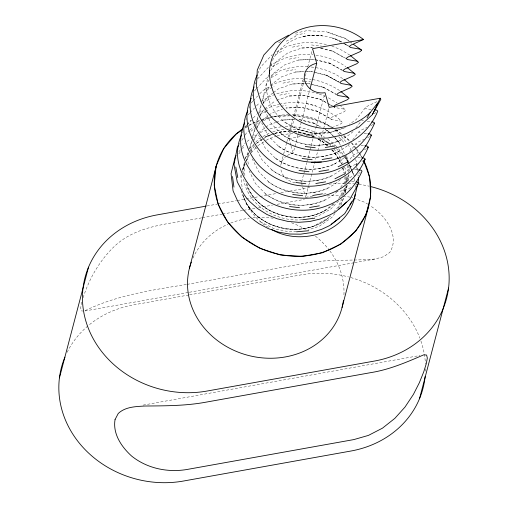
<?xml version="1.0" encoding="UTF-8"?>
<svg xmlns="http://www.w3.org/2000/svg" width="508" height="508" viewBox="0 0 508 508"><rect width="100%" height="100%" fill="white"/><g stroke="black" fill="none" stroke-linecap="round" stroke-linejoin="round"><path stroke-width="0.38" stroke-dasharray="2.54 1.91" d="M355.333 187.566L355.371 186.061M345.535 192.64L345.719 186.563M345.808 183.521L345.967 178.206L345.542 176.714M243.472 174.187L244.259 161.722M343.802 194.456L344.475 188.246M344.894 184.36L345.313 180.48L344.697 177.533M348.145 180.804L348.964 174.796M241.63 175.33L241.154 178.378L242.278 189.389M347.726 181.693L348.571 174.403M81.744 302.127L80.677 307.854L81.388 310.89L82.798 310.998M345.04 193.173L346.431 185.731M346.304 183.102L348.12 174.72M248.469 152.883L247.409 157.461L248.463 165.671M249.352 149.066L250.412 144.488L252.165 141.846M251.619 140.887L250.558 145.459L251.612 153.676M252.501 137.071L253.562 132.493L255.308 129.845M254.762 128.886L253.702 133.464L254.756 141.681M255.645 125.07L256.705 120.498L264.147 109.245M257.912 116.891L256.851 121.469L257.905 129.68M258.794 113.074L259.855 108.496L262.045 105.188M261.061 104.889L260.001 109.468L261.055 117.685M261.944 101.073L263.004 96.501L270.002 85.909M268.77 74.79C262.217 92.056 270.77 111.144 284.645 122.117C297.517 131.267 313.398 134.957 329.013 132.836L345.459 127.552M271.209 65.843L272.091 62.033M244.519 162.312L242.672 169.863L242.913 172.218M245.447 158.54L245.821 157.029L248.425 153.092M281.267 163.151L283.464 154.762M283.667 154L286.671 142.558M286.868 141.796L289.871 130.359M290.068 129.597L292.868 118.916M293.668 115.868L303.473 78.499M290.824 145.237L288.95 138.633L293.954 119.571M294.754 116.516L303.955 81.439M305.359 76.098L306.356 72.288M307.759 66.948L312.356 49.409M287.407 155.454A16.732 14.827 14.7 0 1 293.116 153.314L309.721 90.018M301.644 181.908L306.648 162.846M306.845 162.077L309.848 150.641M310.045 149.879L313.049 138.443M313.245 137.681L315.646 128.524M315.849 127.762L324.453 94.971M312.611 196.094L305.606 197.352L308.61 185.909M308.807 185.147L321.215 137.865M321.412 137.103L329.216 107.366M240.379 177.292L241.281 174.314M242.405 170.599L244.208 164.649L242.348 170.764M346.869 185.255L345.63 189.332L339.96 197.498M83.16 297.625C89.122 278.924 99.181 261.442 113.144 247.574C136.5 224.244 171.361 224.028 201.632 217.837M245.129 164.173L244.646 165.608L244.869 176.308M246.101 161.303L248.761 153.41M340.887 205.448L343.725 197.618M255.34 83.991L255.956 82.544M245.878 119.977L246.488 118.529M242.475 132.728L243.097 131.286M257.848 73.444L260.636 66.948L272.275 54.623M252.235 96.025L252.857 94.577M249.034 108.013L249.663 106.566M245.243 158.801L248.964 150.222M341.871 198.73L337.998 207.27L333.947 211.728M342.538 195.542L347.529 185.306M246.037 161.207L249.701 154.337M338.118 208.223L343.98 197.561M338.728 198.418L345.478 186.912M239.338 144.342L240.176 143.008M241.846 140.335L244.773 135.661M245.193 134.995L246.45 132.994L249.396 130.48M272.447 60.503C281.108 42.158 302.628 32.69 322.231 35.719L312.09 35.236L302.235 36.551C315.576 34.08 329.755 35.598 341.833 41.961L332.276 37.986L335.439 38.945L342.341 42.729M270.612 70.517L276.733 61.252L287.909 52.813L301.708 48.019L311.995 47.701M269.215 79.87L266.148 84.499L263.144 97.472L264.008 104.191M270.961 77.222L273.59 73.254L284.766 64.808L298.564 60.014L314.389 59.525M262.477 104.527L267.291 97.244L272.879 93.028M255.746 129.184L260.998 121.241M252.597 141.18L257.848 133.242M250.165 150.463L253.206 145.872L255.645 143.986M238.881 151.828L241.649 147.968M242.106 147.326L245.332 142.824M238.779 153.981L240.494 151.587M242.64 148.596L243.497 147.403M376.987 101.663L367.182 106.318L365.195 107.912L356.203 119.564L349.364 124.269M355.898 127.883L361.575 120.523M352.749 139.884L358.902 131.909L360.883 130.315L367.189 127.317M349.599 151.879L355.752 143.91L357.74 142.31L364.039 139.319M347.402 162.649L352.609 155.905L354.59 154.311L360.896 151.314M344.253 174.65L349.46 167.907L351.441 166.306L358.445 162.979M340.633 187.261L346.31 179.902L348.298 178.308L355.302 174.981M334.962 213.417L331.654 217.653L319.38 226.174L308.483 229.832M250.196 151.587L255.93 144.304M329.394 216.751L328.378 217.862L313.169 226.517L301.231 229.203L297.974 229.445L286.01 229.064L282.404 228.295L271.405 225.025L267.779 223.215L258.661 217.475L255.359 214.681L246.19 203.486L241.052 190.64M254.419 90.964L256.007 89.243M256.54 88.665L265.913 78.537L269.234 76.575M251.231 102.965L252.825 101.238M253.359 100.667L257.626 96.063M247.079 124.644L251.333 120.059M247.04 124.682L251.225 120.167M253.321 117.913L256.457 114.522M249.587 148.787L255.232 142.697M255.746 142.145L258.826 138.824L262.274 136.912M257.48 78.924L269.069 66.573M248.018 114.91L249.625 113.195M250.165 112.624L254.457 108.052M251.231 152.711L257.372 146.202M338.531 201.054L331.032 208.864L317.881 216.237L312.623 217.475M256.61 105.766L259.658 102.597M259.753 93.764L262.833 90.602L270.097 86.335M268.465 227.451C255.93 220.37 247.714 208.178 242.837 194.901C254.394 229.927 304.33 240.525 330.625 215.964M333.248 203.67C307.34 229.679 255.334 217.214 245.516 181.489M249.98 129.978L254.286 126.606M250.99 131.216L255.791 127.483M256.388 127.019L257.588 126.086M246.825 183.788C258.166 218.954 309.175 228.206 334.867 203.187M331.953 127.756L340.97 123.768L342.786 122.244L341.63 121.241L331.66 119.507L317.519 111.455L301.796 107.518L285.972 108.007L301.308 107.347L316.554 110.934L330.359 118.497L332.321 116.986L344.113 111.766L345.935 110.249L340.627 105.867M325.145 129.362L327.215 130.499L329.178 128.981M256.261 143.516L262.966 138.335M247.072 141.497L249.974 139.275M254.908 126.13L260.534 121.869L262.661 120.98M270.44 85.249L281.616 76.81L295.415 72.015L304.121 71.742M273.501 92.558L278.467 88.805L292.265 84.011L304.133 83.642M264.763 108.776L275.317 100.806M261.62 120.777L268.446 115.614M269.069 115.151L272.174 112.801L282.391 109.271M258.47 132.772L265.297 127.616M265.919 127.146L269.024 124.803L275.59 122.53M353.06 131.566C333.489 149.219 302.444 149.6 281.495 134.112L281.191 133.858C298.812 146.526 322.656 148.831 342.309 139.548M337.471 152.114L339.16 151.549C319.513 160.833 295.669 158.521 278.041 145.853L278.346 146.113C299.295 161.601 330.34 161.22 349.91 143.561M334.321 164.109L336.017 163.544C316.363 172.828 292.519 170.523 274.892 157.855L275.196 158.109C296.145 173.596 327.196 173.215 346.761 155.556M343.618 167.557C324.047 185.217 293.002 185.598 272.053 170.11L271.748 169.85C289.37 182.518 313.214 184.829 332.867 175.546M340.468 179.553C320.897 197.212 289.852 197.593 268.903 182.105L268.599 181.851C286.226 194.513 310.071 196.825 329.717 187.541M337.318 191.554C317.748 209.213 286.702 209.594 265.754 194.107L265.449 193.846C283.077 206.515 306.921 208.826 326.574 199.542M251.257 138.43L258.305 133.782M256.889 143.091L263.239 138.932M263.874 138.513L268.319 135.598L274.155 133.61M245.377 127.984L253.149 122.942L260.464 120.631M257.886 145.656L265.633 140.735M266.281 140.322L268.218 139.09L276.409 136.239M260.972 101.791C277.457 90.024 299.39 87.554 318.459 93.815M269.735 66.173C282.232 57.48 297.72 53.054 312.896 54.858M257.791 113.741L264.471 109.963M262.96 136.531L269.85 132.715M278.682 42.71L280.689 41.605M276.866 51.816C291.795 42.037 311.112 40.227 328.066 45.053M275.533 54.712L283.553 50.279M272.383 66.707L280.41 62.281M271.234 75.444C282.092 68.364 295.44 65.786 308.235 66.694M271.24 77.597L277.26 74.276M270.764 85.966C282.734 78.734 297.536 77.375 311.15 79.35M266.09 90.703L274.11 86.277M262.941 102.705L270.967 98.273M265.138 109.595L272.072 106.229L278.771 104.318M259.791 114.7L265.144 111.747M265.811 111.379L267.818 110.274M286.182 41.25L295.808 36.195M326.688 219.704C301.155 237.141 262.661 229.978 246.19 203.486M373.837 113.659L375.939 112.662M370.694 125.654L372.796 124.657M367.544 137.655L369.646 136.658M364.395 149.65L366.497 148.654M361.95 161.322L363.353 160.655M358.8 173.317L360.204 172.65M350.825 187.611L345.288 190.24L335.953 191.91M355.67 185.306L357.054 184.652M263.373 120.682L270.459 117.723M325.59 210.382C298.767 225.228 260.928 215.386 247.148 187.331M260.223 132.512L267.157 129.934M272.072 134.487L264.192 137.389L268.319 135.598L274.098 133.922M274.936 133.426L277.806 132.372L282.048 131.623L287.458 131.451M277.152 135.979L280.13 134.938L292.938 133.382M276.777 100.298L289.122 96.012L304.946 95.517L320.669 99.454L326.053 102.527M276.32 122.276L282.823 120.009L294.691 119.64M274.885 133.363L277.806 132.372L289.103 131.559M329.013 132.836L343.77 128.118M261.195 120.402L272.904 116.707L290.189 115.805M274.822 133.712L282.048 131.623L289.077 131.591M354.724 262.642L374.993 259.01L383.603 256.737L389.738 252.476C400.583 235.541 384.594 214.509 370.097 205.74M273.31 116.98L281.864 115.024L288.601 114.706M295.427 33.179L306.686 30.709L325.971 31.655L344.532 38.03L349.263 41.224M272.752 131.616L284.188 129.14M269.932 128.899L281.515 126.695M295.542 35.128L304.971 33.344M292.398 47.13L301.822 45.339M289.249 59.125L298.679 57.34M286.099 71.126L295.529 69.336M282.956 83.122L292.379 81.337M279.806 95.117L289.236 93.332M279.495 104.184C301.352 98.977 325.272 106.039 341.63 121.241M276.657 107.118L280.283 106.432M281.007 106.293L286.087 105.334M288.95 138.633L300.622 136.544M306.07 135.566L328.632 131.521L334.41 137.116M206.972 205.962L217.087 204.153M217.862 204.013L236.537 200.666M237.319 200.527L259.105 196.621M259.886 196.482L277.006 193.415M280.899 192.716L311.245 187.281M323.501 194.145L327.393 193.446M202.406 217.703L221.863 214.217M222.637 214.078L242.875 210.452M243.649 210.312L255.321 208.216M258.439 207.664L272.44 205.149M277.114 204.318L304.349 199.434M186.366 284.493C151.562 290.138 116.103 295.262 84.207 311.112L188.671 292.392M187.147 284.353L303.873 263.436C327.355 258.972 351.32 261.068 374.993 259.01M189.452 292.252L353.943 262.782M188.811 294.977L133.56 304.876A100.4 88.976 14.7 0 0 88.456 325.476M189.586 294.837L300.869 274.898A100.4 88.976 14.7 0 1 348.583 276.949M143.142 405.105L419.894 355.517M325.869 144.831L327.139 144.609M322.72 156.826L323.996 156.61M319.57 168.827L320.846 168.605M316.427 180.823L317.697 180.607M313.277 192.824L314.554 192.602M310.128 204.819L311.404 204.603M326.981 195.961L336.429 195.262L342.424 196.075M296.297 231.508L289.293 231.889L274.047 228.683L260.407 221.755M292.348 114.529C306.324 114.929 320.269 119.444 331.591 127.718M301.708 48.019L313.988 47.485M298.564 60.014L313.9 59.353M295.415 72.015L303.879 71.647M306.915 71.514L310.75 71.349L313.036 71.888M292.265 84.011L306.07 83.414M289.122 96.012L304.457 95.345L320.669 99.454M282.823 120.009L294.342 119.507M330.289 132.613L314.046 133.287L298.24 129.572L284.334 121.857L284.645 122.117M304.908 71.717L311.239 71.52L312.738 71.901M304.927 83.617L309.588 83.896M285.28 126.676C299.015 125.997 312.953 129.781 324.523 137.204M294.545 131.559C301.466 132.137 308.712 133.788 314.839 137.23M302.082 219.761C276.619 221.996 247.866 205.784 243.643 179.28M288.766 128.994L301.009 129.724L315.792 134.658L319.691 137.23M293.535 131.331L296.888 131.553L311.55 135.446L314.846 137.331M299.847 133.953L305.987 134.455L315.671 137.217M311.594 44.977L321.45 46.044M315.932 55.188C326.644 56.432 336.868 60.687 345.846 66.586M311.264 67.024L314.3 67.354M302.152 80.969L303.663 81.134M304.425 81.217L310.49 81.877M371.17 109.442L366.516 108.845L365.195 107.912M367.252 121.336L371.907 121.933M364.103 133.337L367.983 133.833M360.953 145.332L364.833 145.834M357.81 157.334L361.683 157.829M354.66 169.329L357.765 169.729M351.511 181.331L354.616 181.724M343.173 196.183L349.917 197.098M325.145 129.591L328.632 131.521M332.791 106.356L334.81 107.512L344.78 109.245M294.119 115.602L315.22 119.723L332.48 127.749M294.386 131.585L308.07 134.29L312.979 136.69M320.859 48.254L332.289 50.946L345.376 58.369M315.424 59.709L329.146 62.941L342.233 70.364M313.798 72.066L325.996 74.943L339.128 82.137L325.996 74.943M307.6 83.35L309.886 83.883M310.648 84.068L322.847 86.938L335.934 94.361M298.92 119.52L313.404 122.93L320.434 126.905M320.529 48.279L333.261 51.467M315.138 59.715L330.111 63.462M315.735 72.65L326.962 75.463L339.084 82.359M312.585 84.646L323.818 87.459M299.396 119.704L314.376 123.45M315.817 67.52L325.501 70.009L334.759 73.857L343.364 78.981M312.668 79.515C322.51 81.483 331.902 85.344 340.214 90.976M306.368 103.511L316.059 106.001M328.047 32.296L346.139 38.995L349.244 41.25M351.415 197.307L352.857 197.847M353.574 198.114L365.068 202.432L367.582 204.089M331.794 46.012L341.059 49.86L349.656 54.985M319.202 94.005L324.904 96.374M317.881 139.097L322.091 141.161L328.105 146.139M320.707 139.109L330.314 143.993L333.299 146.26M316.554 110.934L317.519 111.455M318.135 139.014L322.091 141.161L327.895 146.26M343.033 43.104L348.558 46.133L343.186 42.786M332.289 50.946L345.408 58.128M329.146 62.941L342.259 70.129M322.847 86.938L335.966 94.126M319.703 98.939L332.816 106.121M313.404 122.93L321.132 127.159M329.419 104.438L332.118 105.975M318.148 139.224L324.745 143.008L327.533 145.809M328.466 97.853L337.064 102.978M344.945 43.948L348.679 46.33M322.288 138.944L328.784 143.237L330.797 145.542M323.132 139.179L330.314 143.993M362.052 119.913L363.372 120.841M358.902 131.909L360.223 132.836M355.752 143.91L357.073 144.837M352.609 155.905L353.93 156.832M349.46 167.907L350.78 168.834M346.31 179.902L347.631 180.829M351.765 43.009L349.891 41.675L351.733 43.053M333.902 146.717L335.693 148.076M336.29 148.533L343.745 156.121M333.508 106.502L334.81 107.512M330.359 118.497L331.66 119.507M327.215 130.499L328.511 131.502M327.85 139.129L335.617 145.529M335.845 129.737L341.274 134.163M343.694 136.131L350.933 142.037M334.588 129.921L340.747 135.833M331.965 149.828L333.705 151.359L338.62 158.852M332.022 149.79L333.705 151.359L338.626 158.972M336.125 146.025L337.147 147.015M349.155 163.97L346.685 159.048L344.272 156.68L347.866 162.274M331.438 149.727L335.344 153.645L340.919 163.786M281.495 134.112L271.177 123.533L264.871 110.909M278.346 146.113L268.027 135.528L261.722 122.911M275.196 158.109L264.878 147.53L258.572 134.906M272.053 170.11L261.734 159.525L255.429 146.907M268.903 182.105L258.585 171.526L252.279 158.902M265.754 194.107L255.435 183.521L249.13 170.904M329.432 132.226L334.188 137.236M334.721 137.795L340.004 143.364L334.918 137.687L339.604 143.586L345.319 155.562M338.9 137.02L344.646 143.281M341.249 136.392L346.259 142.024M333.813 149.003L338.842 154.775L340.157 157.626M338.569 148.768L343.313 154.591M351.396 142.672L356 149.028M356.457 149.669L359.683 154.121M360.14 154.756L361.525 156.661M344.735 156.337L346.685 159.048L348.983 163.944M339.033 159.607L341.903 164.052L339.033 159.499M348.031 144.323L351.968 151.549M345.656 156.267L347.002 159.08L347.326 162.23M349.314 164.643L351.206 168.929M340.487 158.337L342.792 163.328M344.437 166.891L345.097 168.319L345.796 173.641M346.685 159.048L348.888 164.052M349.206 164.77L351.726 170.491M352.038 171.202L353.619 174.777L352.171 171.164M352.33 152.203L354.209 156.515M355.467 159.385L356.406 161.538L357.499 170.783M248.863 207.124L250.234 210.395M351.504 169.666L353.619 174.777M349.866 165.379L351.885 170.44M342.976 167.78L345.326 175.971M291.033 145.974L293.116 153.314M301.447 182.67L305.606 197.352M342.71 167.964L343.783 173.114M354.305 178.537L354.997 182.302M346.894 156.667L348.253 164.236M348.386 164.992L349.479 171.044M356.203 163.176L356.61 166.199M356.711 166.954L357.327 171.488M346.189 176.676L346.888 181.997M357.956 174.631L358.134 176.174M347.643 165.373L348.526 174.028M245.091 127.362A78.797 69.831 14.7 0 1 261.664 119.558M262.325 119.342A78.797 69.831 14.7 0 1 269.894 117.304M270.599 117.151A78.797 69.831 14.7 0 1 289.262 115.399M293.008 115.538A78.797 69.831 14.7 0 1 332.213 127.349M335.769 129.54A78.797 69.831 14.7 0 1 343.383 135.109M343.986 135.617A78.797 69.831 14.7 0 1 349.726 140.906M351.739 143.034A78.797 69.831 14.7 0 1 355.733 147.764M356.622 148.933A78.797 69.831 14.7 0 1 362.718 158.515M328.994 184.201A100.4 88.976 14.7 0 1 345.986 183.255M348.298 183.331A100.4 88.976 14.7 0 1 353.714 183.699M354.495 183.769A100.4 88.976 14.7 0 1 369.176 186.207M67.145 352.26A100.4 88.976 14.7 0 1 87.846 325.99M350.831 277.565A100.4 88.976 14.7 0 1 419.856 338.131M420.948 341.122A100.4 88.976 14.7 0 1 424.174 353.352M424.313 354.12A100.4 88.976 14.7 0 1 425.45 364.147M425.552 368.808A100.4 88.976 14.7 0 1 425.507 371.132M295.129 182.683A16.732 14.827 14.7 0 1 280.74 168.573M280.772 165.392A16.732 14.827 14.7 0 1 285.629 156.718M193.008 258.026A78.797 69.831 14.7 0 1 228.016 224.193M230.67 223.082A78.797 69.831 14.7 0 1 249.193 218.199M253.035 217.748A78.797 69.831 14.7 0 1 273.12 218.199M291.49 222.777A78.797 69.831 14.7 0 1 305.46 229.337M315.392 236.099A78.797 69.831 14.7 0 1 328.974 249.746M329.87 250.92A78.797 69.831 14.7 0 1 343.878 296.075M246.545 125.222L244.951 126.943L246.52 125.247"/><path stroke-width="0.76" d="M269.443 73.476C269.259 55.543 280.575 38.799 296.589 31.09C318.275 21.158 344.792 25.108 363.531 39.516L351.206 44.996L349.25 46.514L350.545 47.517L360.515 49.257L361.671 50.254L359.855 51.778L348.063 56.991L346.1 58.509L347.402 59.519L357.365 61.252L358.527 62.255L356.705 63.779L344.913 68.993L342.951 70.504L344.253 71.514L354.222 73.254L355.378 74.251L353.562 75.775L341.763 80.988L339.801 82.506L341.103 83.515L351.072 85.249L352.228 86.252L350.412 87.77L338.62 92.989L336.658 94.501L337.953 95.51L347.923 97.244L349.085 98.247L347.262 99.771L335.47 104.985L333.508 106.502M357.575 184.506L354.514 197.961L344.684 213.678L329.813 225.527L321.786 229.273L311.474 232.575L300.641 234.175L289.611 234.029L278.727 232.162L268.338 228.638L258.756 223.577L254.591 220.529L250.285 217.151L243.186 209.563L241.116 207.143L237.674 201.073L233.077 190.9L231.064 173.596L235.198 156.972L236.118 155.683M357.911 183.013L358.591 180.023L358.318 177.711M355.162 194.335C349.714 231.337 302.127 247.237 271.659 229.495M59.43 377.889L88.519 267.164M189.459 268.122L216.218 166.135M310.121 88.494L316.725 63.329L312.56 48.647L363.531 39.516M342.055 307.499L368.808 205.518M419.481 398.767L448.57 288.042M254.121 86.893C239.649 118.491 266.567 153.448 297.802 160.071C311.842 163.747 327.139 162.77 340.601 157.315C356.191 151.27 368.148 138.392 374.618 123.12L373.456 122.136L371.907 121.933M244.653 122.879C229.673 156.083 259.264 191.694 292.049 197.041C305.098 199.352 318.84 198.361 331.159 193.307C346.729 187.236 358.762 174.428 365.176 159.118L364.014 158.128L361.683 157.829M241.548 134.899C227.876 164.211 250.863 197.244 279.248 206.432C294.964 211.652 312.623 211.684 328.009 205.308C343.573 199.219 355.562 186.385 362.026 171.113L360.864 170.129L358.54 169.831M257.226 74.892C248.444 93.015 255.276 115.341 268.516 129.54C278.289 139.484 290.989 146.272 304.641 149.047C317.69 151.416 331.426 150.349 343.745 145.313C359.258 139.16 371.481 126.53 377.768 111.125L376.606 110.134L374.275 109.836M251.295 98.19C241.865 116.434 248.825 139.148 262.28 153.518C271.932 163.582 284.721 170.256 298.348 173.044C311.372 175.273 325.19 174.473 337.452 169.31C352.977 163.176 365.061 150.431 371.469 135.122L370.307 134.131L367.983 133.833M247.783 110.896C238.893 129.013 245.929 151.301 259.061 165.551C268.865 175.457 281.534 182.283 295.199 185.039C308.242 187.408 321.996 186.366 334.302 181.312C349.79 175.12 362.064 162.541 368.319 147.117L367.163 146.133L364.833 145.834M372.345 114.662L380.187 98.228L380.854 99.27L372.345 114.662L358.997 126.994L346.894 133.318L342.189 135.134L327.755 138.03L317.748 138.259L307.791 137.046L298.132 134.449L286.353 128.924L280.708 125.4L273.387 119.202L267.246 112.103L261.48 102.959L259.112 95.993L256.457 86.652L257.264 70.129L263.862 54.985L275.387 42.564L288.608 35.217M356.165 181.928L357.715 182.124L358.877 183.115L349.872 199.238L335.705 211.811L330.105 214.846L320.211 219.018L309.613 221.539L298.647 222.326L287.642 221.374L276.949 218.719L266.897 214.465L257.797 208.737L249.936 201.746L246.228 197.637L243.554 193.7L238.843 184.88L237.217 181.743L234.029 164.509L237.249 147.682L238.5 145.675M367.081 117.875L370.332 112.395L377.666 103.067M347.301 208.991L348.526 206.985M349.752 204.978L351.796 201.632M338.995 209.131L346.596 202.051M373.704 123.888L374.618 123.12M370.561 135.89L371.469 135.122M367.411 147.885L368.319 147.117M364.261 159.887L365.176 159.118M357.969 183.883L358.877 183.115M370.332 112.395C351.828 130.639 321.774 133.445 299.263 121.209C281.064 111.138 268.783 91.383 269.481 70.396M331.248 224.358L339.566 217.983M242.138 130.08L236.315 133.858L223.647 148.641L216.097 166.192L214.217 185.21L218.148 204.292L227.59 222.009L241.859 237.058L259.886 248.317L280.333 254.959L301.689 256.483L322.37 252.774L340.836 244.119L355.727 231.146L365.925 214.827L370.688 196.374L369.653 177.146L363.715 160.801M338.112 166.789L346.754 162.401M334.969 178.784L343.611 174.403M380.187 98.228L329.216 107.366L325.05 92.685A16.732 14.827 14.7 0 1 304.8 80.886A16.732 14.827 14.7 0 1 316.725 63.329M206.191 206.102L157.169 214.89A100.4 88.976 14.7 0 0 85.623 320.256A100.4 88.976 14.7 0 0 207.131 391.033L374.44 361.055A100.4 88.976 14.7 0 0 449.142 276.574A100.4 88.976 14.7 0 0 370.688 186.576M325.266 147.504L335.07 145.847M322.123 159.506L331.921 157.848M318.973 171.501L328.771 169.843M315.824 183.502L325.628 181.845M312.68 195.497L322.478 193.84M309.531 207.499L319.329 205.842M302.622 219.748L314.763 218.173M296.564 231.8L308.788 230.734M311.455 162.255L321.456 162.027M305.302 146.52L315.265 147.733M302.158 158.521L312.115 159.728M299.009 170.517L308.966 171.729M295.859 182.518L305.816 183.725M292.71 194.513L302.673 195.72M289.566 206.515L299.523 207.721M353.593 44.399L361.671 50.254M350.247 55.467L357.365 61.252M347.104 67.462L354.222 73.254M343.954 79.464L351.072 85.249M340.805 91.459L347.923 97.244M235.776 167.037L237.782 177.597M232.505 176.524L233.947 187.122M363.747 160.534A78.797 69.831 14.7 0 1 331.025 249.098A78.797 69.831 14.7 0 1 228.041 222.231A78.797 69.831 14.7 0 1 242.678 128.949M64.91 357.149A100.4 88.976 14.7 0 0 84.684 449.193A100.4 88.976 14.7 0 0 183.528 481.019L350.831 451.04A100.4 88.976 14.7 0 0 425.132 376.511M343.414 300.634A78.797 69.831 14.7 0 1 248.755 355.543A78.797 69.831 14.7 0 1 191.345 262.084M115.056 419.557C112.592 433.819 121.539 446.913 131.623 456.057C146.933 468.37 167.316 472.669 186.531 469.563L353.841 439.585L368.452 435.394L382.492 428.149L394.856 418.357L404.997 407.073L413.404 394.418L419.348 382.734L423.659 372.059L426.256 363.804L427.323 358.077L426.612 355.041L423.793 354.819C406.845 362.109 389.788 369.513 371.437 372.516L204.127 402.495C184.518 405.905 164.586 405.848 144.748 406.025C135.566 406.578 125.387 406.781 118.262 413.455L115.056 419.557"/></g></svg>
